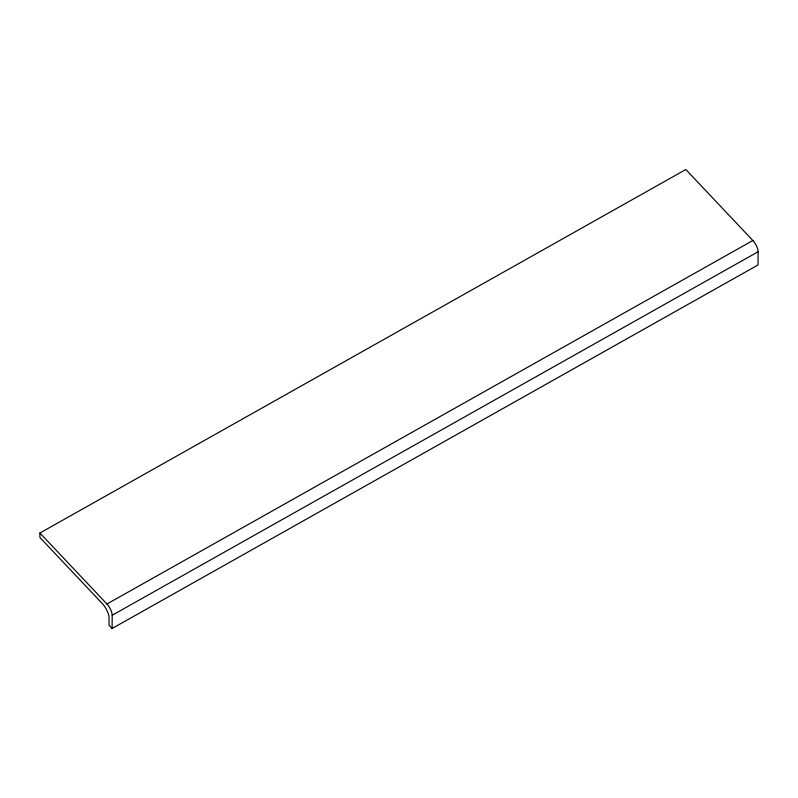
<?xml version="1.0" encoding="UTF-8"?>
<svg xmlns="http://www.w3.org/2000/svg" width="798" height="798" viewBox="0 0 798 798"><rect width="100%" height="100%" fill="white"/><g stroke="black" fill="none" stroke-linecap="round" stroke-linejoin="round"><path stroke-width="1.2" d="M39.92 533.034L39.9 537.473L102.383 603.657A11.372 4.289 60.6 0 1 109.057 617.981L109.017 625.203L112.119 628.485L758.03 264.966L758.1 251.759A8.928 3.362 60.6 0 0 752.863 240.507L685.831 169.515L39.92 533.034L106.952 604.016A8.928 3.362 60.6 0 1 112.189 615.268L112.119 628.485M106.952 604.016L752.863 240.507M112.189 615.268L758.1 251.759"/></g></svg>
